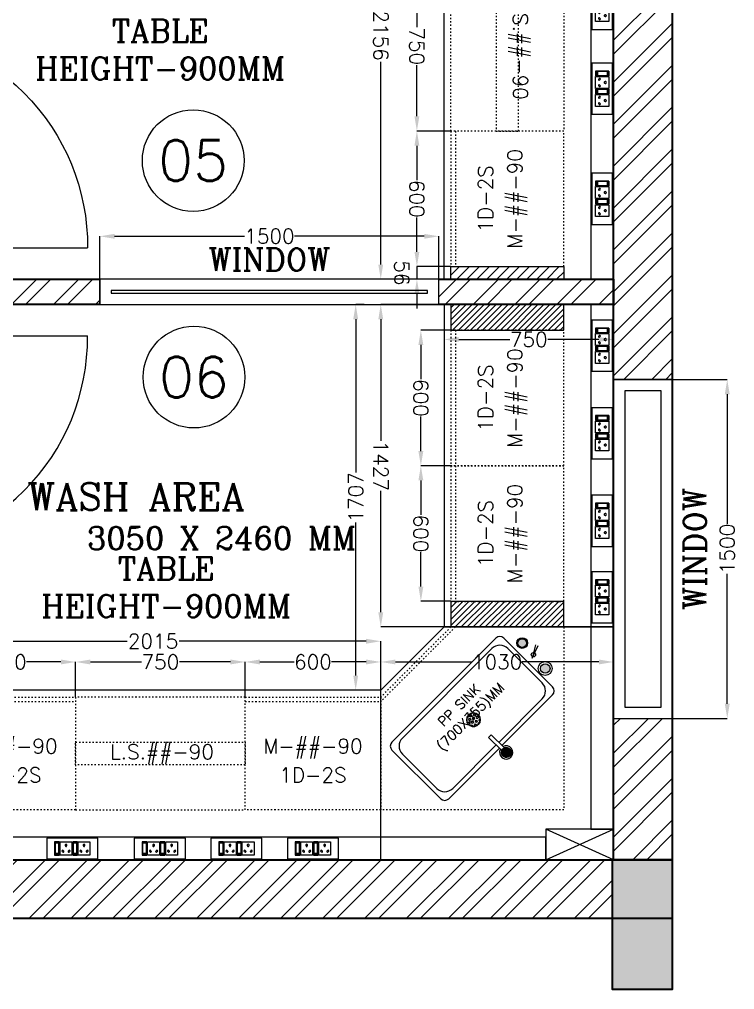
# Model space of a CAD drawing. Extents: x -52083 to 49512, y -145230 to 20224.
# Drawn here: x -26946 to -23782, y -133791 to -129497 of the extents above; entities that cross this region are included whole.
import ezdxf
from ezdxf.enums import TextEntityAlignment as Align

# ---------------------------------------------------------------- set-up
doc = ezdxf.new("R2010")
doc.units = 0
doc.header["$LTSCALE"] = 0.5
doc.header["$MEASUREMENT"] = 0
doc.header["$PDMODE"] = 32
doc.linetypes.add('ACAD_ISO03W100', pattern=[30, 12, -18])
for name, color, linetype, lineweight in [('1050x2100 Door', 6, 'Continuous', 5), ('COL', 1, 'Continuous', 35), ('DIM', 3, 'Continuous', 5), ('Hatch-1', 8, 'Continuous', 5), ('Sa-Block Text', 7, 'Continuous', 18), ('wall-1', 7, 'Continuous', 35)]:
    doc.layers.add(name, color=color, linetype=linetype, lineweight=lineweight)
for name, color, linetype in [('Asbuilt', 7, 'Continuous'), ('LABOFAB', 7, 'Continuous'), ('PDF_Text', 5, 'Continuous'), ('SA-6MRP', 1, 'Continuous'), ('SA-6MUP', 223, 'Continuous'), ('SA-FUR', 3, 'Continuous')]:
    doc.layers.add(name, color=color, linetype=linetype)
doc.styles.add('RomanS', font='romans.shx')
doc.styles.get("Standard").update_dxf_attribs({"font": 'romans.shx'})
doc.dimstyles.new('Sa-dim', dxfattribs={"dimtxt": 65, "dimasz": 65, "dimexe": 0, "dimexo": 0, "dimtad": 0, "dimdec": 0, "dimdsep": 46, "dimtxsty": 'Standard', "dimcen": 0, "dimclrd": 256, "dimclre": 7, "dimclrt": 1, "dimadec": 0, "dimazin": 0, "dimtfac": 1, "dimtdec": 0, "dimtmove": 0, "dimatfit": 3, "dimfxl": 1, "dimlwd": -1, "dimarcsym": 0})
pattern_1 = [(45, (22946.7, -16431.28), (-92.80777, 92.80777), []), (45, (23008.57, -16431.28), (-92.80777, 92.80777), [])]
pattern_2 = [(45, (-210883.177, -44771.66), (-13.2582521, 13.2582521), [])]

# ---------------------------------------------------------------- blocks, each defined once
blk = doc.blocks.new('*U109')
at = {"color": 5}
blk.add_wipeout([(50, 400), (50, 240), (1450, 240), (1450, 400)], dxfattribs=at)
blk.add_wipeout([(0, 450), (0, 190), (1500, 190), (1500, 450)], dxfattribs=at)
for points in [[(0, 450), (0, 190), (1500, 190), (1500, 450)], [(50, 400), (50, 240), (1450, 240), (1450, 400)]]:
    blk.add_lwpolyline(points, close=True, dxfattribs=at)
blk = doc.blocks.new('*D959')
at = {"layer": 'Defpoints', "color": 0}
for p in [(-24057.5, -131090.4), (-23814.5, -131090.4), (-24057.5, -132590.4)]:
    blk.add_point(p, dxfattribs=at)
at = {"layer": 'DIM', "color": 7, "lineweight": -2}
for p, q in [((-24057.5, -131090.4), (-23814.5, -131090.4)), ((-24057.5, -132590.4), (-23814.5, -132590.4))]:
    blk.add_line(p, q, dxfattribs=at)
at = {"layer": 'DIM'}
for p, q in [((-23814.5, -131155.4), (-23814.5, -131729.9)), ((-23814.5, -132525.4), (-23814.5, -131950.9))]:
    blk.add_line(p, q, dxfattribs=at)
for points in [[(-23825.4, -131155.4), (-23803.7, -131155.4), (-23814.5, -131090.4)], [(-23825.4, -132525.4), (-23803.7, -132525.4), (-23814.5, -132590.4)]]:
    blk.add_solid(points, dxfattribs=at)
at = {"layer": 'DIM', "color": 1, "insert": (-23814.5, -131840.4), "char_height": 65, "attachment_point": 5, "rotation": 90}
blk.add_mtext('1500', dxfattribs=at)
blk = doc.blocks.new('*U117')
at = {"color": 5}
blk.add_wipeout([(50, 400), (50, 388), (1450, 388), (1450, 400)], dxfattribs=at)
blk.add_wipeout([(0, 450), (0, 338), (1500, 338), (1500, 450)], dxfattribs=at)
for points in [[(0, 450), (0, 338), (1500, 338), (1500, 450)], [(50, 400), (50, 388), (1450, 388), (1450, 400)]]:
    blk.add_lwpolyline(points, close=True, dxfattribs=at)
blk = doc.blocks.new('*D1167')
at = {"layer": 'Defpoints', "color": 0}
for p in [(-25090, -130456.7), (-26590, -130758.7), (-25090, -130758.7)]:
    blk.add_point(p, dxfattribs=at)
at = {"layer": 'DIM', "color": 7, "lineweight": -2}
for p, q in [((-26590, -130758.7), (-26590, -130456.7)), ((-25090, -130758.7), (-25090, -130456.7))]:
    blk.add_line(p, q, dxfattribs=at)
at = {"layer": 'DIM'}
for p, q in [((-26525, -130456.7), (-25950.5, -130456.7)), ((-25155, -130456.7), (-25729.5, -130456.7))]:
    blk.add_line(p, q, dxfattribs=at)
for points in [[(-26525, -130445.9), (-26525, -130467.5), (-26590, -130456.7)], [(-25155, -130445.9), (-25155, -130467.5), (-25090, -130456.7)]]:
    blk.add_solid(points, dxfattribs=at)
at = {"layer": 'DIM', "color": 1, "insert": (-25840, -130456.7), "char_height": 65, "attachment_point": 5}
blk.add_mtext('1500', dxfattribs=at)
blk = doc.blocks.new('1050x2100')
at = {"layer": '1050x2100 Door'}
for p, q in [((289971.9, 46661.9), (289971.9, 46711.8)), ((289971.9, 46711.8), (290030.3, 46711.8)), ((289971.9, 46661.9), (289971.9, 46711.8)), ((290010.2, 46661.9), (290010.2, 46705.1)), ((290010.2, 46705.1), (290030.3, 46705.1)), ((290030.3, 46705.1), (290030.3, 46711.8)), ((291021.9, 46711.8), (290963.5, 46711.8)), ((290963.5, 46705.1), (290963.5, 46711.8)), ((290983.6, 46705.1), (290963.5, 46705.1)), ((290983.6, 46661.9), (290983.6, 46705.1)), ((291021.9, 46661.9), (291021.9, 46711.8)), ((289971.9, 46661.9), (290010.2, 46661.9)), ((291021.9, 46661.9), (290983.6, 46661.9)), ((290983.6, 46661.9), (290983.6, 45743.9))]:
    blk.add_line(p, q, dxfattribs=at)
blk.add_arc((290976, 46702.9), 959, 179.4701, 270.4563, dxfattribs=at)
blk = doc.blocks.new('*U118')
at = {"layer": 'SA-FUR', "color": 230, "linetype": 'ACAD_ISO03W100', "lineweight": 13}
blk.add_line((600, 20), (0, 20), dxfattribs=at)
blk.add_lwpolyline([(0, 500), (600, 500), (600, 0), (0, 0)], close=True, dxfattribs=at)
at = {"layer": 'SA-FUR', "color": 7}
for tag, p in [('TAG', (300, 316.2)), ('TAG-2', (300, 185.8))]:
    blk.add_attdef(tag, text='', height=65, rotation=180, dxfattribs=at).set_placement(p, align=Align.CENTER)
blk = doc.blocks.new('*U92')
at = {"layer": 'SA-FUR', "color": 230, "linetype": 'ACAD_ISO03W100', "lineweight": 13}
for points in [[(750, 500), (0, 500), (0, 0), (750, 0)], [(750, 200), (0, 200), (0, 300), (750, 300)]]:
    blk.add_lwpolyline(points, close=True, dxfattribs=at)
at = {"layer": 'SA-FUR', "color": 7}
blk.add_attdef('TAG-2', text='', height=65, dxfattribs=at).set_placement((382.1, 224.8), align=Align.CENTER)
blk = doc.blocks.new('*U124')
at = {"color": 1}
blk.add_lwpolyline([(-1220.2, 0), (1830.8, 0), (1830.8, 100), (-1220.2, 100)], close=True, dxfattribs=at)
blk = doc.blocks.new('*D896')
at = {"layer": 'Defpoints', "color": 0}
for p in [(-25037.5, -129240.7), (-25187.6, -129990.7), (-25037.5, -129990.7)]:
    blk.add_point(p, dxfattribs=at)
at = {"layer": 'DIM', "color": 7, "lineweight": -2}
for p, q in [((-25037.5, -129240.7), (-25187.6, -129240.7)), ((-25037.5, -129990.7), (-25187.6, -129990.7))]:
    blk.add_line(p, q, dxfattribs=at)
at = {"layer": 'DIM'}
for p, q in [((-25187.6, -129305.7), (-25187.6, -129531.5)), ((-25187.6, -129925.7), (-25187.6, -129699.9))]:
    blk.add_line(p, q, dxfattribs=at)
for points in [[(-25198.4, -129305.7), (-25176.8, -129305.7), (-25187.6, -129240.7)], [(-25198.4, -129925.7), (-25176.8, -129925.7), (-25187.6, -129990.7)]]:
    blk.add_solid(points, dxfattribs=at)
at = {"layer": 'DIM', "color": 1, "insert": (-25187.6, -129615.7), "char_height": 65, "attachment_point": 5, "rotation": 270}
blk.add_mtext('750', dxfattribs=at)
blk = doc.blocks.new('*D897')
at = {"layer": 'Defpoints', "color": 0}
for p in [(-25037.5, -129990.7), (-25187.6, -130590.7), (-25037.5, -130590.7)]:
    blk.add_point(p, dxfattribs=at)
at = {"layer": 'DIM', "color": 7, "lineweight": -2}
for p, q in [((-25037.5, -129990.7), (-25187.6, -129990.7)), ((-25037.5, -130590.7), (-25187.6, -130590.7))]:
    blk.add_line(p, q, dxfattribs=at)
at = {"layer": 'DIM'}
for p, q in [((-25187.6, -130055.7), (-25187.6, -130208.1)), ((-25187.6, -130525.7), (-25187.6, -130373.4))]:
    blk.add_line(p, q, dxfattribs=at)
for points in [[(-25198.4, -130055.7), (-25176.8, -130055.7), (-25187.6, -129990.7)], [(-25198.4, -130525.7), (-25176.8, -130525.7), (-25187.6, -130590.7)]]:
    blk.add_solid(points, dxfattribs=at)
at = {"layer": 'DIM', "color": 1, "insert": (-25187.6, -130290.7), "char_height": 65, "attachment_point": 5, "rotation": 270}
blk.add_mtext('600', dxfattribs=at)
blk = doc.blocks.new('*D898')
at = {"layer": 'Defpoints', "color": 0}
for p in [(-25037.5, -130590.7), (-25187.6, -130646.7), (-25037.5, -130646.7)]:
    blk.add_point(p, dxfattribs=at)
at = {"layer": 'DIM'}
for p, q in [((-25187.6, -130525.7), (-25187.6, -130460.7)), ((-25187.6, -130590.7), (-25187.6, -130646.7)), ((-25187.6, -130590.7), (-25187.6, -130646.7)), ((-25187.6, -130711.7), (-25187.6, -130776.7))]:
    blk.add_line(p, q, dxfattribs=at)
at = {"layer": 'DIM', "color": 7, "lineweight": -2}
for p, q in [((-25037.5, -130590.7), (-25187.6, -130590.7)), ((-25037.5, -130646.7), (-25187.6, -130646.7))]:
    blk.add_line(p, q, dxfattribs=at)
at = {"layer": 'DIM'}
for points in [[(-25198.4, -130525.7), (-25176.8, -130525.7), (-25187.6, -130590.7)], [(-25198.4, -130711.7), (-25176.8, -130711.7), (-25187.6, -130646.7)]]:
    blk.add_solid(points, dxfattribs=at)
at = {"layer": 'DIM', "color": 1, "insert": (-25254.8, -130618.7), "char_height": 65, "attachment_point": 5, "rotation": 270}
blk.add_mtext('56', dxfattribs=at)
blk = doc.blocks.new('*D902')
at = {"layer": 'Defpoints', "color": 0}
for p in [(-25067.5, -128490.7), (-25347.5, -130646.7), (-25067.5, -130646.7)]:
    blk.add_point(p, dxfattribs=at)
at = {"layer": 'DIM', "color": 7, "lineweight": -2}
for p, q in [((-25067.5, -128490.7), (-25347.5, -128490.7)), ((-25067.5, -130646.7), (-25347.5, -130646.7))]:
    blk.add_line(p, q, dxfattribs=at)
at = {"layer": 'DIM'}
for p, q in [((-25347.5, -128555.7), (-25347.5, -129453.6)), ((-25347.5, -130581.7), (-25347.5, -129683.9))]:
    blk.add_line(p, q, dxfattribs=at)
for points in [[(-25358.3, -128555.7), (-25336.7, -128555.7), (-25347.5, -128490.7)], [(-25358.3, -130581.7), (-25336.7, -130581.7), (-25347.5, -130646.7)]]:
    blk.add_solid(points, dxfattribs=at)
at = {"layer": 'DIM', "color": 1, "insert": (-25347.5, -129568.7), "char_height": 65, "attachment_point": 5, "rotation": 270}
blk.add_mtext('2156', dxfattribs=at)
blk = doc.blocks.new('*U130')
for p, q in [((-78.1, 29.8), (-78.1, -29.8)), ((-78.1, 29.8), (-78.1, -29.8)), ((-57.3, 29.8), (-78.1, 29.8)), ((-78.1, 29.8), (-57.3, 29.8)), ((-76.3, 23.3), (-76.3, -23.3)), ((-59.1, 23.3), (-76.3, 23.3)), ((-59.1, -23.3), (-59.1, 23.3)), ((-57.3, -29.8), (-57.3, 29.8)), ((-53.9, 29.8), (-1.7, 29.8)), ((-53.9, -29.8), (-53.9, 29.8)), ((-1.7, 29.8), (-1.7, -29.8)), ((1.7, 29.8), (1.7, -29.8)), ((1.7, 29.8), (1.7, -29.8)), ((22.5, 29.8), (1.7, 29.8)), ((1.7, 29.8), (22.5, 29.8)), ((3.5, 23.3), (3.5, -23.3)), ((20.7, 23.3), (3.5, 23.3)), ((20.7, -23.3), (20.7, 23.3)), ((22.5, -29.8), (22.5, 29.8)), ((25.9, -29.8), (25.9, 29.8)), ((25.9, 29.8), (78.1, 29.8)), ((78.1, 29.8), (78.1, -29.8)), ((-78.1, -29.8), (-57.3, -29.8)), ((-76.3, -21.2), (-59.1, -21.2)), ((-76.3, -23.3), (-59.1, -23.3)), ((-1.7, -29.8), (-53.9, -29.8)), ((1.7, -29.8), (22.5, -29.8)), ((3.5, -21.2), (20.7, -21.2)), ((3.5, -23.3), (20.7, -23.3)), ((78.1, -29.8), (25.9, -29.8))]:
    blk.add_line(p, q)
blk.add_lwpolyline([(-113, -46), (113, -46), (113, 46), (-113, 46)], close=True)
for centre, radius, start, end in [((-27.8, 14.7), 4.06, 307.1584, 232.8416), ((-27.8, 10.6), 2.59, 161.4031, 18.5969), ((52, 14.7), 4.06, 307.1584, 232.8416), ((52, 10.6), 2.59, 161.4031, 18.5969), ((-42.7, -11.6), 3.5, 5.2689, 272.51), ((-39.9, -14), 2.82, 202.6838, 75.0951), ((-15.7, -14), 2.82, 104.9049, 337.3162), ((-12.9, -11.6), 3.5, 267.49, 174.7311), ((37.1, -11.6), 3.5, 5.2689, 272.51), ((39.9, -14), 2.82, 202.6838, 75.0951), ((64.1, -14), 2.82, 104.9049, 337.3162), ((66.9, -11.6), 3.5, 267.49, 174.7311)]:
    blk.add_arc(centre, radius, start, end)
at = {"layer": 'Sa-Block Text', "flags": 1}
for tag, p in [('PROJECTNAME', (14.8, 619.1)), ('FLOOR', (14.8, 529.6)), ('LABNAME', (14.8, 420.1)), ('ITEMNO:', (14.8, 322.8))]:
    blk.add_attdef(tag, text='', height=65, dxfattribs=at).set_placement(p, align=Align.MIDDLE_CENTER)
at = {"layer": 'Sa-Block Text'}
blk.add_attdef('CATALOGUE', text='', height=65, dxfattribs=at).set_placement((14.8, 173.9), align=Align.MIDDLE_CENTER)
blk = doc.blocks.new('*U133')
at = {"ltscale": 300}
for p, q in [((-78.1, 29.8), (-78.1, -29.8)), ((-78.1, 29.8), (-78.1, -29.8)), ((-57.3, 29.8), (-78.1, 29.8)), ((-78.1, 29.8), (-57.3, 29.8)), ((-76.3, 23.3), (-76.3, -23.3)), ((-59.1, 23.3), (-76.3, 23.3)), ((-59.1, -23.3), (-59.1, 23.3)), ((-57.3, -29.8), (-57.3, 29.8)), ((-53.9, 29.8), (-1.7, 29.8)), ((-53.9, -29.8), (-53.9, 29.8)), ((-1.7, 29.8), (-1.7, -29.8)), ((1.7, 29.8), (1.7, -29.8)), ((1.7, 29.8), (1.7, -29.8)), ((22.5, 29.8), (1.7, 29.8)), ((1.7, 29.8), (22.5, 29.8)), ((3.5, 23.3), (3.5, -23.3)), ((20.7, 23.3), (3.5, 23.3)), ((20.7, -23.3), (20.7, 23.3)), ((22.5, -29.8), (22.5, 29.8)), ((25.9, -29.8), (25.9, 29.8)), ((25.9, 29.8), (78.1, 29.8)), ((78.1, 29.8), (78.1, -29.8)), ((-78.1, -29.8), (-57.3, -29.8)), ((-76.3, -21.2), (-59.1, -21.2)), ((-76.3, -23.3), (-59.1, -23.3)), ((-1.7, -29.8), (-53.9, -29.8)), ((1.7, -29.8), (22.5, -29.8)), ((3.5, -21.2), (20.7, -21.2)), ((3.5, -23.3), (20.7, -23.3)), ((78.1, -29.8), (25.9, -29.8))]:
    blk.add_line(p, q, dxfattribs=at)
blk.add_lwpolyline([(-113, -46), (113, -46), (113, 46), (-113, 46)], close=True, dxfattribs=at)
for centre, radius, start, end in [((-27.8, 14.7), 4.06, 307.1584, 232.8416), ((-27.8, 10.6), 2.59, 161.4031, 18.5969), ((52, 14.7), 4.06, 307.1584, 232.8416), ((52, 10.6), 2.59, 161.4031, 18.5969), ((-42.7, -11.6), 3.5, 5.2689, 272.51), ((-39.9, -14), 2.82, 202.6838, 75.0951), ((-15.7, -14), 2.82, 104.9049, 337.3162), ((-12.9, -11.6), 3.5, 267.49, 174.7311), ((37.1, -11.6), 3.5, 5.2689, 272.51), ((39.9, -14), 2.82, 202.6838, 75.0951), ((64.1, -14), 2.82, 104.9049, 337.3162), ((66.9, -11.6), 3.5, 267.49, 174.7311)]:
    blk.add_arc(centre, radius, start, end, dxfattribs=at)
at = {"layer": 'Sa-Block Text', "flags": 1}
for tag, p in [('PROJECTNAME', (102.4, 776)), ('FLOOR', (102.4, 686.5)), ('LABNAME', (102.4, 577)), ('ITEMNO:', (102.4, 479.7))]:
    blk.add_attdef(tag, text='', height=65, dxfattribs=at).set_placement(p, align=Align.MIDDLE_CENTER)
at = {"layer": 'Sa-Block Text'}
blk.add_attdef('CATALOGUE', text='', height=65, dxfattribs=at).set_placement((102.4, 360.5), align=Align.MIDDLE_CENTER)
blk = doc.blocks.new('750MM CONER CABINET')
at = {"layer": 'LABOFAB', "color": 96, "lineweight": 13, "true_color": 0x008500}
for p, q in [((-280, 1030), (750, 1030)), ((-280, 1030), (-280, 280)), ((750, 1030), (750, 0)), ((0, 0), (-280, 280)), ((750, 0), (0, 0))]:
    blk.add_line(p, q, dxfattribs=at)
at = {"layer": 'LABOFAB', "color": 230, "linetype": 'ACAD_ISO03W100', "lineweight": 13}
for p, q in [((530, 810), (-280, 810)), ((530, 0), (530, 810)), ((50, 0), (-280, 330)), ((30, 0), (-280, 310))]:
    blk.add_line(p, q, dxfattribs=at)
blk = doc.blocks.new('*U115')
at = {"layer": 'SA-FUR', "color": 230, "linetype": 'ACAD_ISO03W100', "lineweight": 13}
blk.add_line((600, 20), (0, 20), dxfattribs=at)
blk.add_lwpolyline([(0, 500), (600, 500), (600, 0), (0, 0)], close=True, dxfattribs=at)
at = {"layer": 'SA-FUR', "color": 7}
for tag, p in [('TAG-2', (300, 377.6)), ('TAG', (300, 250))]:
    blk.add_attdef(tag, text='', height=65, rotation=180, dxfattribs=at).set_placement(p, align=Align.CENTER)
blk = doc.blocks.new('*D903')
at = {"layer": 'Defpoints', "color": 0}
for p in [(-25347.5, -132340.7), (-25947.5, -132495.7), (-25347.5, -132495.7)]:
    blk.add_point(p, dxfattribs=at)
at = {"layer": 'DIM', "color": 7, "lineweight": -2}
for p, q in [((-25947.5, -132495.7), (-25947.5, -132340.7)), ((-25347.5, -132495.7), (-25347.5, -132340.7))]:
    blk.add_line(p, q, dxfattribs=at)
at = {"layer": 'DIM'}
for p, q in [((-25882.5, -132340.7), (-25730.2, -132340.7)), ((-25412.5, -132340.7), (-25564.9, -132340.7))]:
    blk.add_line(p, q, dxfattribs=at)
for points in [[(-25882.5, -132329.9), (-25882.5, -132351.5), (-25947.5, -132340.7)], [(-25412.5, -132329.9), (-25412.5, -132351.5), (-25347.5, -132340.7)]]:
    blk.add_solid(points, dxfattribs=at)
at = {"layer": 'DIM', "color": 1, "insert": (-25647.5, -132340.7), "char_height": 65, "attachment_point": 5}
blk.add_mtext('600', dxfattribs=at)
blk = doc.blocks.new('*D904')
at = {"layer": 'Defpoints', "color": 0}
for p in [(-26697.5, -132340.7), (-27297.5, -132495.7), (-26697.5, -132495.7)]:
    blk.add_point(p, dxfattribs=at)
at = {"layer": 'DIM', "color": 7, "lineweight": -2}
for p, q in [((-27297.5, -132495.7), (-27297.5, -132340.7)), ((-26697.5, -132495.7), (-26697.5, -132340.7))]:
    blk.add_line(p, q, dxfattribs=at)
at = {"layer": 'DIM'}
for p, q in [((-27232.5, -132340.7), (-27080.2, -132340.7)), ((-26762.5, -132340.7), (-26914.9, -132340.7))]:
    blk.add_line(p, q, dxfattribs=at)
for points in [[(-27232.5, -132329.9), (-27232.5, -132351.5), (-27297.5, -132340.7)], [(-26762.5, -132329.9), (-26762.5, -132351.5), (-26697.5, -132340.7)]]:
    blk.add_solid(points, dxfattribs=at)
at = {"layer": 'DIM', "color": 1, "insert": (-26997.5, -132340.7), "char_height": 65, "attachment_point": 5}
blk.add_mtext('600', dxfattribs=at)
blk = doc.blocks.new('*D905')
at = {"layer": 'Defpoints', "color": 0}
for p in [(-26697.5, -132340.7), (-26697.5, -132495.7), (-25947.5, -132495.7)]:
    blk.add_point(p, dxfattribs=at)
at = {"layer": 'DIM', "color": 7, "lineweight": -2}
for p, q in [((-26697.5, -132495.7), (-26697.5, -132340.7)), ((-25947.5, -132495.7), (-25947.5, -132340.7))]:
    blk.add_line(p, q, dxfattribs=at)
at = {"layer": 'DIM'}
for p, q in [((-26632.5, -132340.7), (-26406.7, -132340.7)), ((-26012.5, -132340.7), (-26238.3, -132340.7))]:
    blk.add_line(p, q, dxfattribs=at)
for points in [[(-26632.5, -132329.9), (-26632.5, -132351.5), (-26697.5, -132340.7)], [(-26012.5, -132329.9), (-26012.5, -132351.5), (-25947.5, -132340.7)]]:
    blk.add_solid(points, dxfattribs=at)
at = {"layer": 'DIM', "color": 1, "insert": (-26322.5, -132340.7), "char_height": 65, "attachment_point": 5}
blk.add_mtext('750', dxfattribs=at)
blk = doc.blocks.new('*D906')
at = {"layer": 'Defpoints', "color": 0}
for p in [(-24317.5, -132340.7), (-25347.5, -132465.7), (-24317.5, -132465.7)]:
    blk.add_point(p, dxfattribs=at)
at = {"layer": 'DIM', "color": 7, "lineweight": -2}
for p, q in [((-25347.5, -132465.7), (-25347.5, -132340.7)), ((-24317.5, -132465.7), (-24317.5, -132340.7))]:
    blk.add_line(p, q, dxfattribs=at)
at = {"layer": 'DIM'}
for p, q in [((-25282.5, -132340.7), (-24943, -132340.7)), ((-24382.5, -132340.7), (-24722, -132340.7))]:
    blk.add_line(p, q, dxfattribs=at)
for points in [[(-25282.5, -132329.9), (-25282.5, -132351.5), (-25347.5, -132340.7)], [(-24382.5, -132329.9), (-24382.5, -132351.5), (-24317.5, -132340.7)]]:
    blk.add_solid(points, dxfattribs=at)
at = {"layer": 'DIM', "color": 1, "insert": (-24832.5, -132340.7), "char_height": 65, "attachment_point": 5}
blk.add_mtext('1030', dxfattribs=at)
blk = doc.blocks.new('*D907')
at = {"layer": 'Asbuilt', "color": 7, "lineweight": -2}
for p, q in [((-27362.5, -132465.7), (-27362.5, -132249)), ((-25347.5, -132465.7), (-25347.5, -132249))]:
    blk.add_line(p, q, dxfattribs=at)
at = {"layer": 'Asbuilt'}
for p, q in [((-27297.5, -132249), (-26470.2, -132249)), ((-25412.5, -132249), (-26239.9, -132249))]:
    blk.add_line(p, q, dxfattribs=at)
for points in [[(-27297.5, -132238.1), (-27297.5, -132259.8), (-27362.5, -132249)], [(-25412.5, -132238.1), (-25412.5, -132259.8), (-25347.5, -132249)]]:
    blk.add_solid(points, dxfattribs=at)
at = {"layer": 'Defpoints', "color": 0}
for p in [(-27362.5, -132249), (-27362.5, -132465.7), (-25347.5, -132465.7)]:
    blk.add_point(p, dxfattribs=at)
at = {"layer": 'Asbuilt', "color": 1, "insert": (-26355, -132249), "char_height": 65, "attachment_point": 5}
blk.add_mtext('2015', dxfattribs=at)
blk = doc.blocks.new('*D908')
at = {"layer": 'Defpoints', "color": 0}
for p in [(-25170.1, -131472.2), (-25037.5, -131472.2), (-25037.5, -132072.2)]:
    blk.add_point(p, dxfattribs=at)
at = {"layer": 'DIM', "color": 7, "lineweight": -2}
for p, q in [((-25037.5, -131472.2), (-25170.1, -131472.2)), ((-25037.5, -132072.2), (-25170.1, -132072.2))]:
    blk.add_line(p, q, dxfattribs=at)
at = {"layer": 'DIM'}
for p, q in [((-25170.1, -131537.2), (-25170.1, -131689.6)), ((-25170.1, -132007.2), (-25170.1, -131854.9))]:
    blk.add_line(p, q, dxfattribs=at)
for points in [[(-25180.9, -131537.2), (-25159.2, -131537.2), (-25170.1, -131472.2)], [(-25180.9, -132007.2), (-25159.2, -132007.2), (-25170.1, -132072.2)]]:
    blk.add_solid(points, dxfattribs=at)
at = {"layer": 'DIM', "color": 1, "insert": (-25170.1, -131772.2), "char_height": 65, "attachment_point": 5, "rotation": 270}
blk.add_mtext('600', dxfattribs=at)
blk = doc.blocks.new('*D909')
at = {"layer": 'Defpoints', "color": 0}
for p in [(-25170.1, -130872.2), (-25037.5, -130872.2), (-25037.5, -131472.2)]:
    blk.add_point(p, dxfattribs=at)
at = {"layer": 'DIM', "color": 7, "lineweight": -2}
for p, q in [((-25037.5, -130872.2), (-25170.1, -130872.2)), ((-25037.5, -131472.2), (-25170.1, -131472.2))]:
    blk.add_line(p, q, dxfattribs=at)
at = {"layer": 'DIM'}
for p, q in [((-25170.1, -130937.2), (-25170.1, -131089.6)), ((-25170.1, -131407.2), (-25170.1, -131254.9))]:
    blk.add_line(p, q, dxfattribs=at)
for points in [[(-25180.9, -130937.2), (-25159.2, -130937.2), (-25170.1, -130872.2)], [(-25180.9, -131407.2), (-25159.2, -131407.2), (-25170.1, -131472.2)]]:
    blk.add_solid(points, dxfattribs=at)
at = {"layer": 'DIM', "color": 1, "insert": (-25170.1, -131172.2), "char_height": 65, "attachment_point": 5, "rotation": 270}
blk.add_mtext('600', dxfattribs=at)
blk = doc.blocks.new('*D910')
at = {"layer": 'Defpoints', "color": 0}
for p in [(-25347.5, -130758.7), (-25067.5, -130758.7), (-25067.5, -132185.7)]:
    blk.add_point(p, dxfattribs=at)
at = {"layer": 'DIM', "color": 7, "lineweight": -2}
for p, q in [((-25067.5, -130758.7), (-25347.5, -130758.7)), ((-25067.5, -132185.7), (-25347.5, -132185.7))]:
    blk.add_line(p, q, dxfattribs=at)
at = {"layer": 'DIM'}
for p, q in [((-25347.5, -130823.7), (-25347.5, -131361.7)), ((-25347.5, -132120.7), (-25347.5, -131582.7))]:
    blk.add_line(p, q, dxfattribs=at)
for points in [[(-25358.3, -130823.7), (-25336.7, -130823.7), (-25347.5, -130758.7)], [(-25358.3, -132120.7), (-25336.7, -132120.7), (-25347.5, -132185.7)]]:
    blk.add_solid(points, dxfattribs=at)
at = {"layer": 'DIM', "color": 1, "insert": (-25347.5, -131472.2), "char_height": 65, "attachment_point": 5, "rotation": 270}
blk.add_mtext('1427', dxfattribs=at)
blk = doc.blocks.new('A$Ca55ee631')
at = {"layer": 'SA-FUR', "color": 1}
for p, q in [((0, 0), (135, 300)), ((0, 300), (135, 0))]:
    blk.add_line(p, q, dxfattribs=at)
blk.add_lwpolyline([(0, 0), (135, 0), (135, 300), (0, 300)], close=True, dxfattribs=at)
blk = doc.blocks.new('*U120')
at = {"color": 1}
blk.add_lwpolyline([(-2125, 0), (620, 0), (620, 100), (-2125, 100)], close=True, dxfattribs=at)
blk = doc.blocks.new('*U121')
at = {"color": 1}
blk.add_lwpolyline([(-1702, 0), (620, 0), (620, 100), (-1702, 100)], close=True, dxfattribs=at)
blk = doc.blocks.new('*D912')
at = {"layer": 'Defpoints', "color": 0}
for p in [(-25067.5, -130758.7), (-24317.5, -130758.7), (-24317.5, -130913.2)]:
    blk.add_point(p, dxfattribs=at)
at = {"layer": 'DIM', "color": 7, "lineweight": -2}
for p, q in [((-25067.5, -130758.7), (-25067.5, -130913.2)), ((-24317.5, -130758.7), (-24317.5, -130913.2))]:
    blk.add_line(p, q, dxfattribs=at)
at = {"layer": 'DIM'}
for p, q in [((-25002.5, -130913.2), (-24776.7, -130913.2)), ((-24382.5, -130913.2), (-24608.3, -130913.2))]:
    blk.add_line(p, q, dxfattribs=at)
for points in [[(-25002.5, -130902.3), (-25002.5, -130924), (-25067.5, -130913.2)], [(-24382.5, -130902.3), (-24382.5, -130924), (-24317.5, -130913.2)]]:
    blk.add_solid(points, dxfattribs=at)
at = {"layer": 'DIM', "color": 1, "insert": (-24692.5, -130913.2), "char_height": 65, "attachment_point": 5}
blk.add_mtext('750', dxfattribs=at)
blk = doc.blocks.new('*D913')
at = {"layer": 'Defpoints', "color": 0}
for p in [(-25458.4, -130758.7), (-25420.4, -130758.7), (-25419.2, -132465.7)]:
    blk.add_point(p, dxfattribs=at)
at = {"layer": 'DIM', "color": 7, "lineweight": -2}
for p, q in [((-25420.4, -130758.7), (-25458.4, -130758.7)), ((-25419.2, -132465.7), (-25458.4, -132465.7))]:
    blk.add_line(p, q, dxfattribs=at)
at = {"layer": 'DIM'}
for p, q in [((-25458.4, -130823.7), (-25458.4, -131501.7)), ((-25458.4, -132400.7), (-25458.4, -131722.7))]:
    blk.add_line(p, q, dxfattribs=at)
for points in [[(-25469.3, -130823.7), (-25447.6, -130823.7), (-25458.4, -130758.7)], [(-25469.3, -132400.7), (-25447.6, -132400.7), (-25458.4, -132465.7)]]:
    blk.add_solid(points, dxfattribs=at)
at = {"layer": 'DIM', "color": 1, "insert": (-25458.4, -131612.2), "char_height": 65, "attachment_point": 5, "rotation": 90}
blk.add_mtext('1707', dxfattribs=at)
blk = doc.blocks.new('A$C054a1436')
at = {"color": 1}
blk.add_circle((225, 225), 225, dxfattribs=at)
blk.add_attdef('T1', text='', height=180).set_placement((225, 225), align=Align.MIDDLE_CENTER)
blk = doc.blocks.new('PP SINK-700X355')
at = {"linetype": 'ByBlock', "lineweight": 5, "ltscale": 10}
blk.add_hatch(color=3, dxfattribs=at).paths.add_polyline_path([(-21.4, 389.9, 1), (21.4, 389.9, 1)])
at = {"linetype": 'ByBlock', "lineweight": 5}
h = blk.add_hatch(dxfattribs=at)
h.set_pattern_fill('HEX', color=3, scale=40, style=0)
h.set_pattern_definition([(1e-09, (-34097.917, -448425.806), (-2e-10, 8.66025404), [5, -10]), (120, (-34097.917, -448425.806), (-7.5, -4.33012702), [5, -10]), (60, (-34092.917, -448425.806), (-7.5, 4.33012702), [5, -10])])
h.paths.add_polyline_path([(-30, 185.2, 1), (30, 185.2, 1)])
at = {"color": 3, "linetype": 'ByBlock', "lineweight": 5}
for p, q in [((-8.1, 355), (-325, 355)), ((325, 355), (8.1, 355)), ((-350, 330), (-350, 25)), ((-8.1, 335), (-280, 335)), ((280, 335), (8.1, 335)), ((350, 25), (350, 330)), ((-330, 285), (-330, 70)), ((330, 70), (330, 285)), ((325, 0), (-325, 0)), ((280, 20), (-280, 20))]:
    blk.add_line(p, q, dxfattribs=at)
at = {"color": 3, "linetype": 'ByBlock', "lineweight": 5, "ltscale": 10}
for p, q in [((-8.1, 287.6), (-8.1, 370.1)), ((8.1, 287.6), (8.1, 370.1)), ((0, 287.6), (-8.1, 287.6)), ((0, 287.6), (8.1, 287.6))]:
    blk.add_line(p, q, dxfattribs=at)
blk.add_circle((0, 389.9), 21.4, dxfattribs=at)
at = {"color": 3, "linetype": 'ByBlock', "lineweight": 5}
blk.add_circle((0, 185.2), 30, dxfattribs=at)
at = {"color": 3, "linetype": 'ByBlock', "lineweight": 5, "ltscale": 10}
for radius, start, end in [(29.4, 285.896, 254.104), (21.4, 292.1607, 247.8393)]:
    blk.add_arc((0, 389.9), radius, start, end, dxfattribs=at)
at = {"color": 3, "linetype": 'ByBlock', "lineweight": 5}
for centre, radius, start, end in [((-325, 330), 25, 90, 180), ((325, 330), 25, 0, 90), ((-280, 285), 50, 90, 180), ((280, 285), 50, 0, 90), ((0, 185.2), 30, 0, 180), ((0, 185.2), 30, 180, 0), ((-280, 70), 50, 180, 270), ((280, 70), 50, 270, 0), ((-325, 25), 25, 180, 270), ((325, 25), 25, 270, 0)]:
    blk.add_arc(centre, radius, start, end, dxfattribs=at)
blk = doc.blocks.new('BARE')
h = blk.add_hatch()
h.set_pattern_fill('ANSI31', scale=250)
h.set_pattern_definition([(45, (-125679.677, -44771.66), (-22.097087, 22.097087), [])])
h.paths.add_polyline_path([(-7485.5, -33534.6), (-6985.5, -33534.6), (-6985.5, -33590.6), (-7485.5, -33590.6)])
at = {"layer": 'COL'}
h = blk.add_hatch(color=256, dxfattribs=at)
h.dxf.hatch_style = 1
h.paths.add_polyline_path([(-6505.5, -36159.6), (-6770.5, -36159.6), (-6770.5, -36734.6), (-6505.5, -36734.6)])
at = {"layer": 'Hatch-1'}
h = blk.add_hatch(dxfattribs=at)
h.set_pattern_fill('ANSI32,_O', color=256, scale=350)
h.set_pattern_definition([(45, (-108477.94, -16431.28), (-92.80777, 92.80777), []), (45, (-108416.07, -16431.28), (-92.80777, 92.80777), [])])
h.paths.add_polyline_path([(-9810.5, -33590.6), (-6765.5, -33590.6), (-6765.5, -33702.6), (-9810.5, -33702.6)])
h = blk.add_hatch(dxfattribs=at)
h.set_pattern_fill('ANSI32,_O', color=256, scale=350)
h.set_pattern_definition(pattern_1)
h.paths.add_polyline_path([(-9798.5, -36159.6), (-6770.5, -36159.6), (-6770.5, -36419.6), (-9798.5, -36419.6)])
at = {"layer": 'LABOFAB', "lineweight": 13, "ltscale": 0.1}
h = blk.add_hatch(dxfattribs=at)
h.set_pattern_fill('HEX', color=5, scale=0.4, angle=381.7955)
h.set_pattern_definition([(291.7958572, (-259214.415, 334361.4709), (2.042453537, 0.81675183), [1.27, -2.54]), (51.7958572, (-259214.415, 334361.4709), (-1.728554602, 1.360440734), [1.27, -2.54]), (351.7958572, (-259213.9434, 334360.2917), (0.313898935, 2.177192564), [1.27, -2.54])])
h.paths.add_polyline_path([(-7075.6, -35293.8, 1), (-7059.9, -35333.1, 1)])
h.paths.add_polyline_path([(-7162.5, -35218.5, 0.490237), (-7154.2, -35189.4), (-7188.6, -35203.2, 0.490237)])
h.paths.add_polyline_path([(-7154.2, -35189.4, 0.342069), (-7176.7, -35183, 0.342069), (-7188.6, -35203.2)])
at = {"layer": 'SA-FUR', "transparency": 33554687}
h = blk.add_hatch(dxfattribs=at)
h.set_pattern_fill('ANSI31', color=6, scale=150)
h.set_pattern_definition(pattern_2)
h.paths.add_polyline_path([(-7485.5, -33816.1), (-6985.5, -33816.1), (-6985.5, -33702.6), (-7485.5, -33702.6)])
h = blk.add_hatch(dxfattribs=at)
h.set_pattern_fill('ANSI31', color=6, scale=150)
h.set_pattern_definition(pattern_2)
h.paths.add_polyline_path([(-7485.5, -35129.6), (-6985.5, -35129.6), (-6985.5, -35016.1), (-7485.5, -35016.1)])
blk.add_line((-6765.5, -30144.6), (-6765.5, -36159.6))
at = {"color": 3}
blk.add_lwpolyline([(-7515.5, -31434.6), (-6765.5, -31434.6), (-6765.5, -33590.6), (-7515.5, -33590.6)], close=True, dxfattribs=at)
at = {"color": 7}
blk.add_lwpolyline([(-7485.5, -33534.6), (-6985.5, -33534.6), (-6985.5, -33590.6), (-7485.5, -33590.6)], close=True, dxfattribs=at)
at = {"layer": 'COL'}
blk.add_lwpolyline([(-6770.5, -36159.6), (-6505.5, -36159.6), (-6505.5, -36734.6), (-6770.5, -36734.6)], close=True, dxfattribs=at)
blk.add_lwpolyline([(-6770.5, -36159.6), (-6505.5, -36159.6), (-6505.5, -36734.6), (-6770.5, -36734.6)], close=True, dxfattribs=at)
at = {"layer": 'Hatch-1'}
blk.add_lwpolyline([(-9798.5, -36159.6), (-6770.5, -36159.6), (-6770.5, -36419.6), (-9798.5, -36419.6)], close=True, dxfattribs=at)
at = {"layer": 'LABOFAB', "color": 5, "lineweight": 13}
blk.add_lwpolyline([(-7110.6, -35209.3), (-7126.2, -35268.3), (-7099.8, -35211.8)], dxfattribs=at)
for centre, radius in [((-7169.6, -35200.7), 23.7), ((-7169.6, -35200.7), 19.1), ((-7120.1, -35252.5), 9.38), ((-7120.1, -35252.5), 9.38), ((-7067.8, -35313.4), 30.7), ((-7067.8, -35313.4), 21.2)]:
    blk.add_circle(centre, radius, dxfattribs=at)
at = {"layer": 'SA-FUR', "color": 7}
for points in [[(-7485.5, -33816.1), (-6985.5, -33816.1), (-6985.5, -33702.6), (-7485.5, -33702.6)], [(-7485.5, -35129.6), (-6985.5, -35129.6), (-6985.5, -35016.1), (-7485.5, -35016.1)]]:
    blk.add_lwpolyline(points, close=True, dxfattribs=at)
at = {"layer": 'SA-FUR'}
blk.add_lwpolyline([(-7795.5, -35409.6), (-9810.5, -35409.6), (-9810.5, -36159.6), (-7795.5, -36159.6)], close=True, dxfattribs=at)
at = {"layer": 'wall-1', "color": 7}
for p, q in [((-6505.5, -15710.6), (-6505.5, -36159.6)), ((-6765.5, -36159.6), (-6765.5, -16054.6)), ((-6505.5, -36159.6), (-6765.5, -36159.6))]:
    blk.add_line(p, q, dxfattribs=at)
blk.add_lwpolyline([(-9810.5, -33590.6), (-6765.5, -33590.6), (-6765.5, -33702.6), (-9810.5, -33702.6)], close=True, dxfattribs=at)
at = {"layer": 'wall-1'}
blk.add_lwpolyline([(-6505.5, -36419.6), (-29117.5, -36419.6), (-29117.5, -36159.6), (-6505.5, -36159.6)], close=True, dxfattribs=at)
at = {"rotation": 270}
blk.add_blockref('*U124', (-6865.5, -31759.8), dxfattribs=at)
ref = blk.add_blockref('A$C054a1436', (-8850.4, -33290.4))
ref.add_attrib('T1', '05', dxfattribs={"color": 1, "height": 180}).set_placement((-8625.4, -33065.4), align=Align.MIDDLE_CENTER)
ref = blk.add_blockref('A$C054a1436', (-8847.1, -34248.8))
ref.add_attrib('T1', '06', dxfattribs={"color": 1, "height": 180}).set_placement((-8622.1, -34023.8), align=Align.MIDDLE_CENTER)
at = {"color": 4, "rotation": 225.0003468525643}
blk.add_blockref('PP SINK-700X355', (-7516.1, -35409), dxfattribs=at)
blk.add_blockref('*U120', (-7685.6, -36159.6))
at = {"layer": '1050x2100 Door', "xscale": -1, "rotation": 90}
blk.add_blockref('1050x2100', (36651.2, 257531.4), dxfattribs=at)
at = {"layer": '1050x2100 Door', "rotation": 90}
blk.add_blockref('1050x2100', (36651.2, -324824.5), dxfattribs=at)
at = {"layer": 'SA-6MRP', "color": 7, "rotation": 270}
for p in [(-6815.5, -32371.6), (-6815.5, -33234.6), (-6815.5, -33885.1)]:
    blk.add_blockref('*U133', p, dxfattribs=at)
at = {"layer": 'SA-6MRP', "color": 7}
for p in [(-9160.3, -36109.6), (-8434.3, -36109.6), (-8095.5, -36109.6)]:
    blk.add_blockref('*U133', p, dxfattribs=at)
at = {"layer": 'SA-6MUP', "color": 7, "rotation": 270}
blk.add_blockref('*U130', (-6815.5, -32747.6), dxfattribs=at)
at = {"layer": 'SA-6MUP', "color": 7}
blk.add_blockref('*U130', (-8773, -36109.6), dxfattribs=at)
at = {"layer": 'SA-FUR'}
ref = blk.add_blockref('*U92', (-6985.5, -32184.6), dxfattribs=dict(at, xscale=-1, rotation=90))
ref.add_attrib('TAG-2', 'L.S.##-90', dxfattribs={"color": 7, "height": 65, "rotation": 270}).set_placement((-7210.4, -32566.7), align=Align.CENTER)
ref = blk.add_blockref('*U118', (-7485.5, -33534.6), dxfattribs=dict(at, xscale=-1, rotation=270))
ref.add_attrib('TAG', 'M-##-90', dxfattribs={"color": 7, "height": 65, "rotation": 90}).set_placement((-7169.3, -33234.6), align=Align.CENTER)
ref.add_attrib('TAG-2', '1D-2S', dxfattribs={"color": 7, "height": 65, "rotation": 90}).set_placement((-7299.7, -33234.6), align=Align.CENTER)
ref = blk.add_blockref('*U118', (-7485.5, -34416.1), dxfattribs=dict(at, xscale=-1, rotation=270))
ref.add_attrib('TAG', 'M-##-90', dxfattribs={"color": 7, "height": 65, "rotation": 90}).set_placement((-7169.3, -34116.1), align=Align.CENTER)
ref.add_attrib('TAG-2', '1D-2S', dxfattribs={"color": 7, "height": 65, "rotation": 90}).set_placement((-7299.7, -34116.1), align=Align.CENTER)
ref = blk.add_blockref('*U118', (-7485.5, -35016.1), dxfattribs=dict(at, xscale=-1, rotation=270))
ref.add_attrib('TAG', 'M-##-90', dxfattribs={"color": 7, "height": 65, "rotation": 90}).set_placement((-7169.3, -34716.1), align=Align.CENTER)
ref.add_attrib('TAG-2', '1D-2S', dxfattribs={"color": 7, "height": 65, "rotation": 90}).set_placement((-7299.7, -34716.1), align=Align.CENTER)
at = {"layer": 'SA-FUR', "rotation": 180}
for p in [(-9145.5, -35439.6), (-7795.5, -35439.6)]:
    blk.add_blockref('*U115', p, dxfattribs=at).add_auto_attribs({'TAG': 'M-##-90', 'TAG-2': '1D-2S'})
at = {"layer": 'SA-FUR'}
blk.add_blockref('*U92', (-9145.5, -35939.6), dxfattribs=at).add_auto_attribs({'TAG-2': 'L.S.##-90'})
at = {"layer": 'SA-FUR', "color": 1, "rotation": 90}
blk.add_blockref('A$Ca55ee631', (-6765.5, -36159.6), dxfattribs=at)
at = {"layer": 'LABOFAB', "color": 4, "lineweight": 13, "insert": (-7419.1, -35506), "char_height": 42.5, "width": 560, "attachment_point": 5, "rotation": 45}
blk.add_mtext('{\\C256;PP SINK\\P(700X355)MM}', dxfattribs=at)
at = {"layer": 'PDF_Text', "style": 'RomanS'}
for s, insert, char_height, width, attachment_point in [('{\\Fromanc|c0;\\C1;TABLE HEIGHT-900MM}', (-8771.2, -32707.5), 100, 1220.048, 8), ('{\\Fromanc|c0;WASH AREA}', (-8878.4, -34612.4), 120, 1501.998, 8), ('\\pi354.32143;{\\Fromanc|c0;3050 X 2460 MM}', (-9449.9, -34786.6), 100, 2080.071, 7), ('{\\Fromanc|c0;\\C1;TABLE HEIGHT-900MM}', (-8744.5, -35087), 100, 1220.048, 8)]:
    blk.add_mtext(s, dxfattribs=dict(at, insert=insert, char_height=char_height, width=width, attachment_point=attachment_point))
at = {"layer": 'PDF_Text', "insert": (-8288, -33453.4), "char_height": 100, "attachment_point": 2, "style": 'RomanS'}
blk.add_mtext('{\\Fromanc|c0;WINDOW}', dxfattribs=at)
at = {"layer": 'PDF_Text', "insert": (-6455.5, -34784.3), "char_height": 100, "attachment_point": 2, "rotation": 90, "style": 'RomanS'}
blk.add_mtext('{\\Fromanc|c0;WINDOW}', dxfattribs=at)
at = {"layer": 'SA-FUR', "color": 7}
for p in [(-11828.1, -20212.7), (-10178.1, -20212.7), (-8528.1, -20212.7), (-12428.4, -24228.4), (-10778.4, -24228.4), (-9128.4, -24228.4)]:
    blk.add_attdef('LS##90', text='', height=65, dxfattribs=at).set_placement(p, align=Align.CENTER)
at = {"layer": 'Asbuilt'}
dim = blk.add_linear_dim(base=(-9810.5, -35192.8), p1=(-7795.5, -35409.6), p2=(-9810.5, -35409.6), dimstyle='Sa-dim', dxfattribs=at)
dim.commit()
dim.dimension.update_dxf_attribs({"geometry": '*D907', "text_midpoint": (-8803, -35192.8), "insert": (17552, 97056.2)})
at = {"layer": 'DIM', "color": 7}
for base, p1, p2, picture, middle in [((-7635.7, -32934.6), (-7485.5, -32184.6), (-7485.5, -32934.6), '*D896', (-7635.7, -32559.6)), ((-7635.7, -33534.6), (-7485.5, -32934.6), (-7485.5, -33534.6), '*D897', (-7635.7, -33234.6))]:
    dim = blk.add_linear_dim(base=base, p1=p1, p2=p2, angle=90, dimstyle='Sa-dim', override={"dimtmove": 1}, dxfattribs=at)
    dim.commit()
    dim.dimension.update_dxf_attribs({"geometry": picture, "text_midpoint": middle, "text_rotation": 270, "insert": (17552, 97056.2)})
for base, p1, p2, picture, middle in [((-6765.5, -33857), (-7515.5, -33702.6), (-6765.5, -33702.6), '*D912', (-7140.5, -33857)), ((-9145.5, -35284.6), (-9745.5, -35439.6), (-9145.5, -35439.6), '*D904', (-9445.5, -35284.6)), ((-9145.5, -35284.6), (-8395.5, -35439.6), (-9145.5, -35439.6), '*D905', (-8770.5, -35284.6)), ((-7795.5, -35284.6), (-8395.5, -35439.6), (-7795.5, -35439.6), '*D903', (-8095.5, -35284.6))]:
    dim = blk.add_linear_dim(base=base, p1=p1, p2=p2, dimstyle='Sa-dim', dxfattribs=at)
    dim.commit()
    dim.dimension.update_dxf_attribs({"geometry": picture, "text_midpoint": middle, "insert": (17552, 97056.2)})
for base, p1, p2, picture, middle in [((-7618.1, -33816.1), (-7485.5, -34416.1), (-7485.5, -33816.1), '*D909', (-7618.1, -34116.1)), ((-7618.1, -34416.1), (-7485.5, -35016.1), (-7485.5, -34416.1), '*D908', (-7618.1, -34716.1))]:
    dim = blk.add_linear_dim(base=base, p1=p1, p2=p2, angle=90, dimstyle='Sa-dim', dxfattribs=at)
    dim.commit()
    dim.dimension.update_dxf_attribs({"geometry": picture, "text_midpoint": middle, "text_rotation": 270, "insert": (17552, 97056.2)})
for name, p, rotation in [('*U117', (-7538, -33252.6), 180), ('*U109', (-6955.5, -34034.3), 270)]:
    blk.add_blockref(name, p, dxfattribs=dict(rotation=rotation))
at = {"layer": 'Hatch-1'}
h = blk.add_hatch(dxfattribs=at)
h.set_pattern_fill('ANSI32,_O', color=256, scale=350)
h.set_pattern_definition(pattern_1)
h.paths.add_polyline_path([(-6765.5, -34034.3), (-6505.5, -34034.3), (-6505.5, -32197.6), (-6765.5, -32197.6)])
h = blk.add_hatch(dxfattribs=at)
h.set_pattern_fill('ANSI32,_O', color=256, scale=350)
h.set_pattern_definition(pattern_1)
h.paths.add_polyline_path([(-6765.5, -35534.3), (-6505.5, -35534.3), (-6505.5, -36159.6), (-6765.5, -36159.6)])
for points in [[(-6765.5, -34034.3), (-6505.5, -34034.3), (-6505.5, -32197.6), (-6765.5, -32197.6)], [(-6765.5, -35534.3), (-6505.5, -35534.3), (-6505.5, -36159.6), (-6765.5, -36159.6)]]:
    blk.add_lwpolyline(points, close=True, dxfattribs=at)
at = {"layer": 'SA-FUR'}
blk.add_lwpolyline([(-7515.5, -35129.6), (-6765.5, -35129.6), (-6765.5, -33702.6), (-7515.5, -33702.6)], close=True, dxfattribs=at)
at = {"rotation": 270}
blk.add_blockref('*U121', (-6865.5, -35404.5), dxfattribs=at)
at = {"color": 1, "xscale": -1, "rotation": 180}
blk.add_blockref('750MM CONER CABINET', (-7515.5, -35129.6), dxfattribs=at)
at = {"layer": 'SA-6MRP', "color": 7, "rotation": 270}
for p in [(-6815.5, -34272.4), (-6815.5, -34659.7), (-6815.5, -34998.4)]:
    blk.add_blockref('*U133', p, dxfattribs=at)
at = {"layer": 'DIM', "color": 7}
for base, p1, p2, picture, middle in [((-7795.5, -33590.6), (-7515.5, -31434.6), (-7515.5, -33590.6), '*D902', (-7795.5, -32512.6)), ((-7795.5, -33702.6), (-7515.5, -35129.6), (-7515.5, -33702.6), '*D910', (-7795.5, -34416.1))]:
    dim = blk.add_linear_dim(base=base, p1=p1, p2=p2, angle=90, dimstyle='Sa-dim', dxfattribs=at)
    dim.commit()
    dim.dimension.update_dxf_attribs({"geometry": picture, "text_midpoint": middle, "text_rotation": 270, "insert": (17552, 97056.2)})
for base, p1, p2, picture, middle in [((-7538, -33400.6), (-9038, -33702.6), (-7538, -33702.6), '*D1167', (-8288, -33400.6)), ((-6765.5, -35284.6), (-7795.5, -35409.6), (-6765.5, -35409.6), '*D906', (-7280.5, -35284.6))]:
    dim = blk.add_linear_dim(base=base, p1=p1, p2=p2, dimstyle='Sa-dim', dxfattribs=at)
    dim.commit()
    dim.dimension.update_dxf_attribs({"geometry": picture, "text_midpoint": middle, "insert": (17552, 97056.2)})
dim = blk.add_linear_dim(base=(-7635.7, -33590.6), p1=(-7485.5, -33534.6), p2=(-7485.5, -33590.6), angle=90, dimstyle='Sa-dim', override={"dimtmove": 1}, dxfattribs=at)
dim.commit()
dim.dimension.update_dxf_attribs({"geometry": '*D898', "text_midpoint": (-7702.8, -33562.6), "text_rotation": 270, "insert": (17552, 97056.2)})
for base, p1, p2, picture, middle in [((-7906.5, -33702.6), (-7867.3, -35409.6), (-7868.5, -33702.6), '*D913', (-7906.5, -34556.1)), ((-6262.6, -34034.3), (-6505.5, -35534.3), (-6505.5, -34034.3), '*D959', (-6262.6, -34784.3))]:
    dim = blk.add_linear_dim(base=base, p1=p1, p2=p2, angle=90, dimstyle='Sa-dim', dxfattribs=at)
    dim.commit()
    dim.dimension.update_dxf_attribs({"geometry": picture, "text_midpoint": middle, "insert": (17552, 97056.2)})

msp = doc.modelspace()

# ---------------------------------------------------------------- block references
at = {"color": 240}
msp.add_blockref('BARE', (-17552, -97056.2, 2637.8), dxfattribs=at)

doc.saveas('drawing.dxf')
